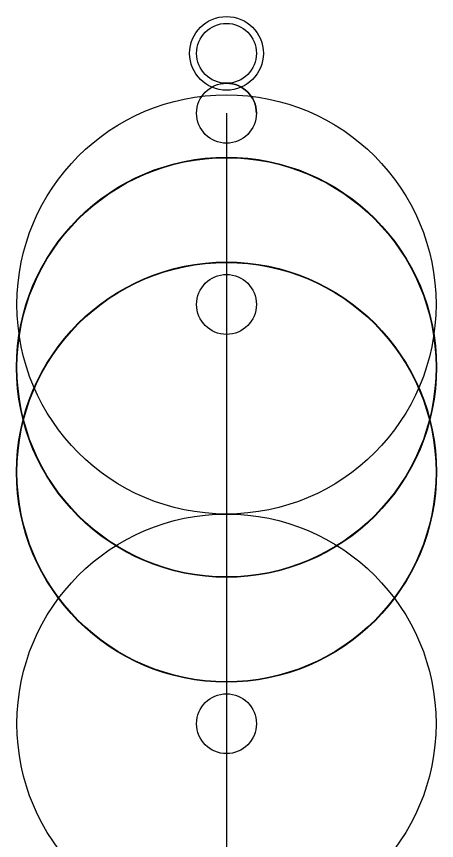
# Model space of a CAD drawing. Header units: millimetres. Extents: x 111.8 to 160, y -132.1 to -43.2.
# Drawn here: x 131.58 to 140.7, y -90.02 to -72.13 of the extents above; entities that cross this region are included whole.
import ezdxf

# ---------------------------------------------------------------- set-up
doc = ezdxf.new("R2010")
doc.units = ezdxf.units.MM
doc.layers.add('Feature', color=7, linetype='CONTINUOUS')

msp = doc.modelspace()

# ---------------------------------------------------------------- linework, layer by layer
at = {"layer": 'Feature'}
for p, q in [((136.944, -72.931), (136.944, -72.931, 1.58)), ((136.944, -72.931), (136.944, -72.931, 1.58)), ((136.144, -73.581, -0.87), (136.144, -73.581, 5.38)), ((136.144, -73.581, -0.87), (136.144, -73.581, 5.38)), ((136.144, -74.231, 6.03), (136.144, -78.381, 6.03)), ((136.144, -74.231, 6.03), (136.144, -78.381, 6.03)), ((136.144, -78.381, 11.23), (136.144, -79.746, 11.23)), ((136.144, -78.381, 11.23), (136.144, -79.746, 11.23)), ((136.144, -79.746, 11.24), (136.144, -82.021, 11.24)), ((136.144, -79.746, 11.24), (136.144, -82.021, 11.24)), ((136.144, -82.021, 11.23), (136.144, -87.481, 11.23)), ((136.144, -82.021, 11.23), (136.144, -87.481, 11.23)), ((136.144, -87.481, 6.03), (136.144, -91.631, 6.03)), ((136.144, -87.481, 6.03), (136.144, -91.631, 6.03))]:
    msp.add_line(p, q, dxfattribs=at)
for centre, radius in [((136.144, -72.931), 0.8), ((136.144, -72.931), 0.8), ((136.144, -72.931), 0.8), ((136.144, -72.931), 0.8), ((136.144, -72.931), 0.65), ((136.144, -72.931), 0.65), ((136.144, -72.931), 0.65), ((136.144, -72.931), 0.65), ((136.144, -74.231), 0.65), ((136.144, -74.231), 0.65), ((136.144, -78.381), 4.55), ((136.144, -78.381), 4.55), ((136.144, -79.746), 4.56), ((136.144, -79.746), 4.56), ((136.144, -79.746), 4.55), ((136.144, -79.746), 4.55), ((136.144, -82.021), 4.56), ((136.144, -82.021), 4.56), ((136.144, -82.021), 4.55), ((136.144, -82.021), 4.55), ((136.144, -78.381), 0.65), ((136.144, -78.381), 0.65), ((136.144, -87.481), 4.55), ((136.144, -87.481), 4.55), ((136.144, -87.481), 0.65), ((136.144, -87.481), 0.65)]:
    msp.add_circle(centre, radius, dxfattribs=at)
msp.add_arc((136.144, -74.231, 5.38), 0.65, 0, 90, dxfattribs=at)
msp.add_arc((136.144, -74.231, 5.38), 0.65, 0, 90, dxfattribs=at)

doc.saveas('drawing.dxf')
